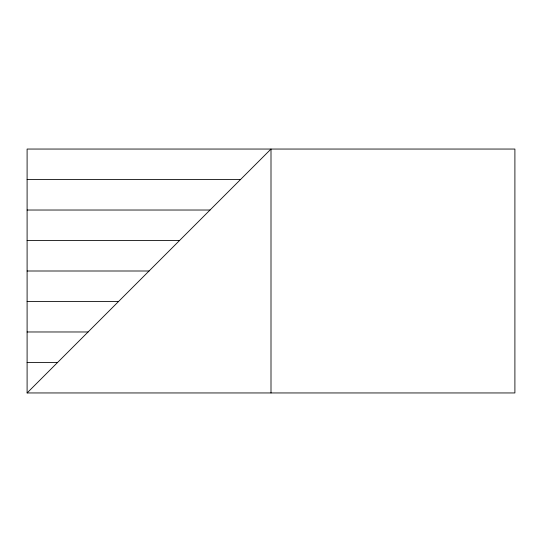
<?xml version="1.0" encoding="UTF-8"?>
<svg xmlns="http://www.w3.org/2000/svg" width="542" height="542" viewBox="0 0 542 542"><rect width="100%" height="100%" fill="white"/><g stroke="black" fill="none" stroke-linecap="round" stroke-linejoin="round"><path stroke-width="0.81" d="M27.1 392.95L514.9 392.95L514.9 149.05L27.1 149.05L27.1 392.95L271 149.05L271 392.95M27.1 179.537L240.512 179.537M27.1 210.025L210.025 210.025M27.1 240.512L179.537 240.512M27.1 271L149.05 271M27.1 301.488L118.562 301.488M27.1 331.975L88.075 331.975M27.1 362.462L57.587 362.462"/></g></svg>
